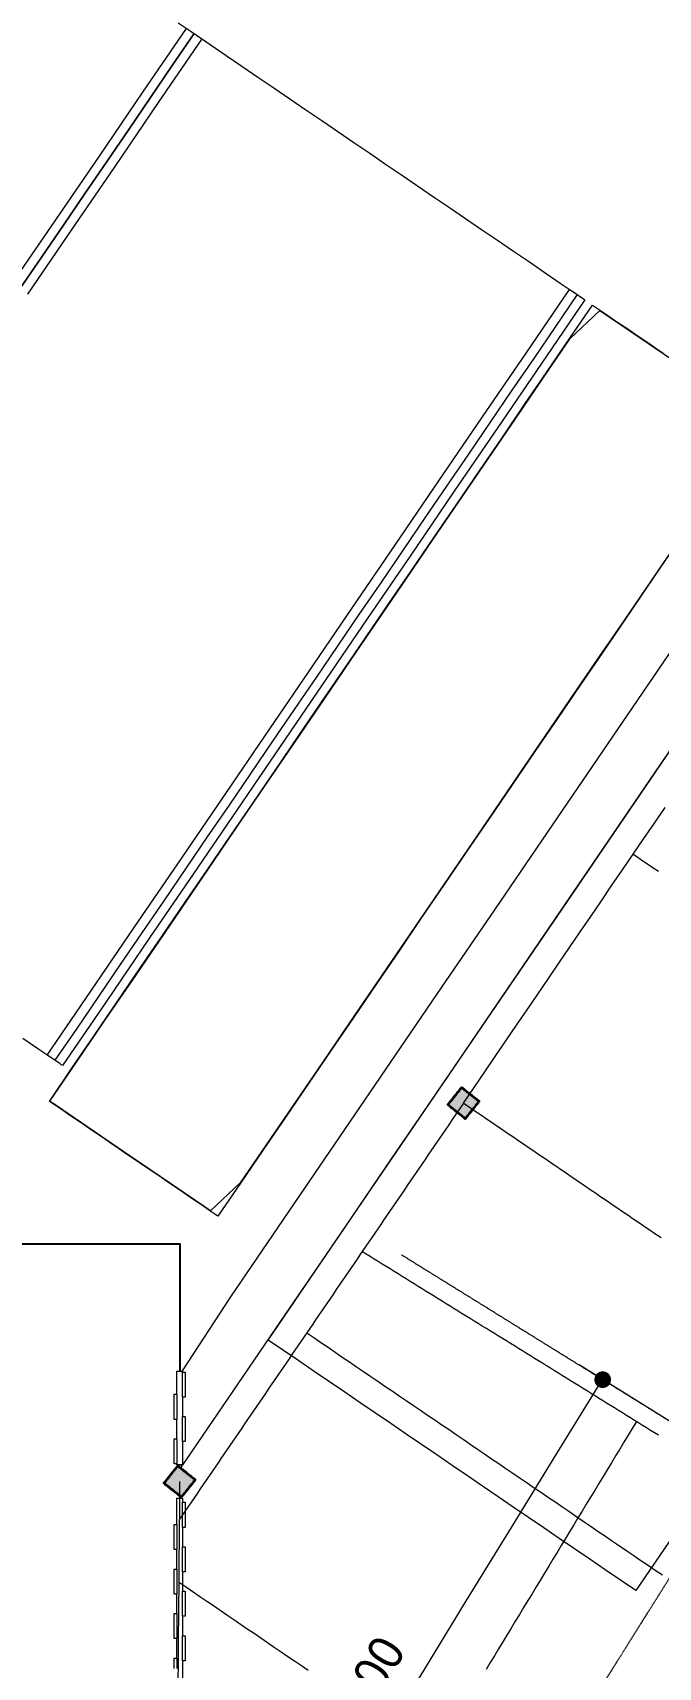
# Model space of a CAD drawing. Header units: millimetres. Extents: x -100577 to 287200, y -212120 to 238461.
# Drawn here: x 31507 to 34880, y 10621 to 19440 of the extents above; entities that cross this region are included whole.
import ezdxf

# ---------------------------------------------------------------- set-up
doc = ezdxf.new("R2010")
doc.units = ezdxf.units.MM
doc.linetypes.add('DASHDOT', pattern=[3.556, 2.54, -0.508, 0, -0.508])
doc.linetypes.add('PHANTOM', pattern=[6.35, 3.175, -0.635, 0.635, -0.635, 0.635, -0.635])
for name, color, linetype, lineweight in [('01_切断（構造・壁）', 7, 'Continuous', 35), ('10_見えがかり', 7, 'Continuous', 13), ('20_上部（屋根の外形・梁）', 8, 'PHANTOM', 9), ('30_敷地・外構', 8, 'Continuous', 9), ('40_通り芯', 1, 'DASHDOT', 9), ('50_寸法', 3, 'Continuous', 9)]:
    doc.layers.add(name, color=color, linetype=linetype, lineweight=lineweight)
doc.styles.add('JP', font='NotoSansCJKjp-Regular.otf')

msp = doc.modelspace()

# ---------------------------------------------------------------- hatches: boundary and pattern name
at = {"layer": '01_切断（構造・壁）'}
for points in [[(33752.9, 13649.4), (33751.4, 13650.7), (33745.1, 13655.7), (33746.3, 13657.2), (33751.3, 13663.5), (33752.6, 13665), (33757.5, 13671.3), (33758.8, 13672.9), (33763.8, 13679.1), (33765, 13680.7), (33770, 13687), (33771.2, 13688.5), (33776.2, 13694.8), (33777.5, 13696.4), (33782.4, 13702.6), (33783.7, 13704.2), (33788.7, 13710.4), (33789.9, 13712), (33794.9, 13718.3), (33796.1, 13719.8), (33801.1, 13726.1), (33802.4, 13727.7), (33807.3, 13733.9), (33808.6, 13735.5), (33813.6, 13741.7), (33814.8, 13743.3), (33819.8, 13749.6), (33821.4, 13748.3), (33827.6, 13743.3), (33829.2, 13742.1), (33835.4, 13737.1), (33837, 13735.9), (33843.3, 13730.9), (33844.8, 13729.7), (33851.1, 13724.7), (33852.7, 13723.4), (33858.9, 13718.4), (33860.5, 13717.2), (33866.7, 13712.2), (33868.3, 13711), (33874.6, 13706), (33876.1, 13704.8), (33882.4, 13699.8), (33884, 13698.5), (33890.2, 13693.5), (33891.8, 13692.3), (33898.1, 13687.3), (33899.6, 13686.1), (33905.9, 13681.1), (33907.4, 13679.8), (33913.7, 13674.9), (33912.5, 13673.3), (33907.5, 13667), (33906.2, 13665.5), (33901.3, 13659.2), (33900, 13657.7), (33895, 13651.4), (33893.8, 13649.8), (33888.8, 13643.6), (33887.6, 13642), (33882.6, 13635.7), (33881.3, 13634.2), (33876.4, 13627.9), (33875.1, 13626.3), (33870.1, 13620.1), (33868.9, 13618.5), (33863.9, 13612.3), (33862.7, 13610.7), (33857.7, 13604.4), (33856.4, 13602.9), (33851.5, 13596.6), (33850.2, 13595), (33845.2, 13588.8), (33844, 13587.2), (33839, 13581), (33837.4, 13582.2), (33831.2, 13587.2), (33829.6, 13588.4), (33823.4, 13593.4), (33821.8, 13594.7), (33815.5, 13599.6), (33814, 13600.9), (33807.7, 13605.9), (33806.1, 13607.1), (33799.9, 13612.1), (33798.3, 13613.3), (33792, 13618.3), (33790.5, 13619.6), (33784.2, 13624.5), (33782.7, 13625.8), (33776.4, 13630.8), (33774.8, 13632), (33768.6, 13637), (33767, 13638.2), (33760.7, 13643.2), (33759.2, 13644.5)], [(32222.5, 11607.6), (32220.9, 11608.9), (32214.6, 11613.8), (32215.9, 11615.4), (32220.9, 11621.7), (32222.1, 11623.2), (32227.1, 11629.5), (32228.3, 11631.1), (32233.3, 11637.3), (32234.6, 11638.9), (32239.5, 11645.1), (32240.8, 11646.7), (32245.8, 11653), (32247, 11654.5), (32252, 11660.8), (32253.2, 11662.4), (32258.2, 11668.6), (32259.5, 11670.2), (32264.4, 11676.5), (32265.7, 11678), (32270.7, 11684.3), (32271.9, 11685.8), (32276.9, 11692.1), (32278.1, 11693.7), (32283.1, 11699.9), (32284.4, 11701.5), (32289.3, 11707.8), (32290.9, 11706.5), (32297.2, 11701.5), (32298.7, 11700.3), (32305, 11695.3), (32306.6, 11694.1), (32312.8, 11689.1), (32314.4, 11687.8), (32320.6, 11682.9), (32322.2, 11681.6), (32328.5, 11676.6), (32330, 11675.4), (32336.3, 11670.4), (32337.9, 11669.2), (32344.1, 11664.2), (32345.7, 11662.9), (32351.9, 11658), (32353.5, 11656.7), (32359.8, 11651.7), (32361.3, 11650.5), (32367.6, 11645.5), (32369.2, 11644.3), (32375.4, 11639.3), (32377, 11638), (32383.3, 11633.1), (32382, 11631.5), (32377, 11625.2), (32375.8, 11623.7), (32370.8, 11617.4), (32369.6, 11615.8), (32364.6, 11609.6), (32363.3, 11608), (32358.4, 11601.8), (32357.1, 11600.2), (32352.1, 11593.9), (32350.9, 11592.4), (32345.9, 11586.1), (32344.7, 11584.5), (32339.7, 11578.3), (32338.4, 11576.7), (32333.5, 11570.4), (32332.2, 11568.9), (32327.2, 11562.6), (32326, 11561.1), (32321, 11554.8), (32319.8, 11553.2), (32314.8, 11547), (32313.5, 11545.4), (32308.6, 11539.1), (32307, 11540.4), (32300.7, 11545.4), (32299.2, 11546.6), (32292.9, 11551.6), (32291.3, 11552.8), (32285.1, 11557.8), (32283.5, 11559.1), (32277.2, 11564), (32275.7, 11565.3), (32269.4, 11570.3), (32267.9, 11571.5), (32261.6, 11576.5), (32260, 11577.7), (32253.8, 11582.7), (32252.2, 11584), (32245.9, 11588.9), (32244.4, 11590.2), (32238.1, 11595.2), (32236.6, 11596.4), (32230.3, 11601.4), (32228.7, 11602.6)]]:
    msp.add_hatch(color=7, dxfattribs=at).paths.add_polyline_path(points)
at = {"layer": '50_寸法'}
msp.add_hatch(color=7, dxfattribs=at).paths.add_polyline_path([(34615.2, 12144.9), (34609, 12138.5), (34601.8, 12133.5), (34593.7, 12130), (34585, 12128.2), (34576.2, 12128), (34567.5, 12129.6), (34559.3, 12132.9), (34551.9, 12137.7), (34545.6, 12143.8), (34540.6, 12151.1), (34537.1, 12159.2), (34535.2, 12167.8), (34535.1, 12176.6), (34536.7, 12185.3), (34539.9, 12193.5), (34544.7, 12200.9), (34550.9, 12207.2), (34558.1, 12212.2), (34566.2, 12215.7), (34574.8, 12217.6), (34583.7, 12217.7), (34592.3, 12216.1), (34600.5, 12212.9), (34608, 12208.1), (34614.3, 12202), (34619.3, 12194.7), (34622.8, 12186.6), (34624.6, 12178), (34624.8, 12169.2), (34623.2, 12160.5), (34619.9, 12152.3)])

# ---------------------------------------------------------------- linework, layer by layer
at = {"layer": '01_切断（構造・壁）'}
for points in [[(33752.9, 13649.4), (33751.4, 13650.7), (33745.1, 13655.7), (33746.3, 13657.2), (33751.3, 13663.5), (33752.6, 13665), (33757.5, 13671.3), (33758.8, 13672.9), (33763.8, 13679.1), (33765, 13680.7), (33770, 13687), (33771.2, 13688.5), (33776.2, 13694.8), (33777.5, 13696.4), (33782.4, 13702.6), (33783.7, 13704.2), (33788.7, 13710.4), (33789.9, 13712), (33794.9, 13718.3), (33796.1, 13719.8), (33801.1, 13726.1), (33802.4, 13727.7), (33807.3, 13733.9), (33808.6, 13735.5), (33813.6, 13741.7), (33814.8, 13743.3), (33819.8, 13749.6), (33821.4, 13748.3), (33827.6, 13743.3), (33829.2, 13742.1), (33835.4, 13737.1), (33837, 13735.9), (33843.3, 13730.9), (33844.8, 13729.7), (33851.1, 13724.7), (33852.7, 13723.4), (33858.9, 13718.4), (33860.5, 13717.2), (33866.7, 13712.2), (33868.3, 13711), (33874.6, 13706), (33876.1, 13704.8), (33882.4, 13699.8), (33884, 13698.5), (33890.2, 13693.5), (33891.8, 13692.3), (33898.1, 13687.3), (33899.6, 13686.1), (33905.9, 13681.1), (33907.4, 13679.8), (33913.7, 13674.9), (33912.5, 13673.3), (33907.5, 13667), (33906.2, 13665.5), (33901.3, 13659.2), (33900, 13657.7), (33895, 13651.4), (33893.8, 13649.8), (33888.8, 13643.6), (33887.6, 13642), (33882.6, 13635.7), (33881.3, 13634.2), (33876.4, 13627.9), (33875.1, 13626.3), (33870.1, 13620.1), (33868.9, 13618.5), (33863.9, 13612.3), (33862.7, 13610.7), (33857.7, 13604.4), (33856.4, 13602.9), (33851.5, 13596.6), (33850.2, 13595), (33845.2, 13588.8), (33844, 13587.2), (33839, 13581), (33837.4, 13582.2), (33831.2, 13587.2), (33829.6, 13588.4), (33823.4, 13593.4), (33821.8, 13594.7), (33815.5, 13599.6), (33814, 13600.9), (33807.7, 13605.9), (33806.1, 13607.1), (33799.9, 13612.1), (33798.3, 13613.3), (33792, 13618.3), (33790.5, 13619.6), (33784.2, 13624.5), (33782.7, 13625.8), (33776.4, 13630.8), (33774.8, 13632), (33768.6, 13637), (33767, 13638.2), (33760.7, 13643.2), (33759.2, 13644.5), (33752.9, 13649.4)], [(32222.5, 11607.6), (32220.9, 11608.9), (32214.6, 11613.8), (32215.9, 11615.4), (32220.9, 11621.7), (32222.1, 11623.2), (32227.1, 11629.5), (32228.3, 11631.1), (32233.3, 11637.3), (32234.6, 11638.9), (32239.5, 11645.1), (32240.8, 11646.7), (32245.8, 11653), (32247, 11654.5), (32252, 11660.8), (32253.2, 11662.4), (32258.2, 11668.6), (32259.5, 11670.2), (32264.4, 11676.5), (32265.7, 11678), (32270.7, 11684.3), (32271.9, 11685.8), (32276.9, 11692.1), (32278.1, 11693.7), (32283.1, 11699.9), (32284.4, 11701.5), (32289.3, 11707.8), (32290.9, 11706.5), (32297.2, 11701.5), (32298.7, 11700.3), (32305, 11695.3), (32306.6, 11694.1), (32312.8, 11689.1), (32314.4, 11687.8), (32320.6, 11682.9), (32322.2, 11681.6), (32328.5, 11676.6), (32330, 11675.4), (32336.3, 11670.4), (32337.9, 11669.2), (32344.1, 11664.2), (32345.7, 11662.9), (32351.9, 11658), (32353.5, 11656.7), (32359.8, 11651.7), (32361.3, 11650.5), (32367.6, 11645.5), (32369.2, 11644.3), (32375.4, 11639.3), (32377, 11638), (32383.3, 11633.1), (32382, 11631.5), (32377, 11625.2), (32375.8, 11623.7), (32370.8, 11617.4), (32369.6, 11615.8), (32364.6, 11609.6), (32363.3, 11608), (32358.4, 11601.8), (32357.1, 11600.2), (32352.1, 11593.9), (32350.9, 11592.4), (32345.9, 11586.1), (32344.7, 11584.5), (32339.7, 11578.3), (32338.4, 11576.7), (32333.5, 11570.4), (32332.2, 11568.9), (32327.2, 11562.6), (32326, 11561.1), (32321, 11554.8), (32319.8, 11553.2), (32314.8, 11547), (32313.5, 11545.4), (32308.6, 11539.1), (32307, 11540.4), (32300.7, 11545.4), (32299.2, 11546.6), (32292.9, 11551.6), (32291.3, 11552.8), (32285.1, 11557.8), (32283.5, 11559.1), (32277.2, 11564), (32275.7, 11565.3), (32269.4, 11570.3), (32267.9, 11571.5), (32261.6, 11576.5), (32260, 11577.7), (32253.8, 11582.7), (32252.2, 11584), (32245.9, 11588.9), (32244.4, 11590.2), (32238.1, 11595.2), (32236.6, 11596.4), (32230.3, 11601.4), (32228.7, 11602.6), (32222.5, 11607.6)]]:
    msp.add_lwpolyline(points, dxfattribs=at)
at = {"layer": '10_見えがかり'}
for points in [[(32315.3, 12220.3), (32574.4, 12619.4), (32859.1, 13037.1), (33713.2, 14290.3), (33997.9, 14708), (34282.7, 15125.7), (34852.1, 15961.1), (35136.8, 16378.8), (35706.2, 17214.2), (35991, 17632), (36560.4, 18467.4), (36845.1, 18885.1), (37414.5, 19720.5)], [(31397, 18086.4), (31631.7, 18430.7), (31866.3, 18775), (32101, 19119.3), (32335.7, 19463.6)], [(32363.2, 19444.8), (32377, 19435.5), (32383.9, 19430.8), (32390.8, 19426.1), (32397.7, 19421.4), (32404.6, 19416.7), (32411.4, 19412), (32418.3, 19407.3), (32183.7, 19063), (31949, 18718.7), (31714.3, 18374.4), (31479.6, 18030.1)], [(34415.2, 18046.2), (34422.1, 18041.5), (34429, 18036.8), (34470.3, 18008.6), (34477.2, 18003.9), (34484.1, 17999.2), (34249.4, 17655), (34014.7, 17310.7), (33780.1, 16966.4), (33545.4, 16622.1), (33310.7, 16277.8), (32841.4, 15589.2), (32606.7, 15244.9), (32372, 14900.6), (32137.3, 14556.3), (31902.7, 14212), (31668, 13867.7), (31661.1, 13872.4), (31654.2, 13877.1), (31647.3, 13881.8), (31606, 13909.9), (31599.1, 13914.6), (31585.4, 13924), (31820, 14268.3), (32054.7, 14612.6), (32289.4, 14956.9), (32524.1, 15301.2), (32758.7, 15645.5), (32993.4, 15989.8), (33228.1, 16334.1), (33462.8, 16678.4), (33697.4, 17022.7), (33932.1, 17367), (34166.8, 17711.3), (34401.5, 18055.6), (34415.2, 18046.2)], [(33223.7, 16057.7), (33371.3, 16274.4), (33519, 16491), (33666.7, 16707.6), (33962, 17140.9), (34109.6, 17357.5), (34257.3, 17574.2), (34404.9, 17790.8), (34565, 17941.6), (34781.7, 17794), (35214.9, 17498.7)], [(34988.6, 16701.1), (34693.3, 16267.9), (34545.6, 16051.2), (34102.7, 15401.3), (33955, 15184.7), (33364.4, 14318.2), (33216.7, 14101.6), (33069.1, 13884.9), (32626.1, 13235), (32466, 13084.2), (32249.3, 13231.8), (32032.7, 13379.5), (31599.5, 13674.8), (31747.1, 13891.4), (31894.8, 14108.1), (32042.4, 14324.7), (32190.1, 14541.3), (32485.4, 14974.6), (32633.1, 15191.2), (32780.7, 15407.9), (32928.4, 15624.5), (33076, 15841.1), (33223.7, 16057.7)], [(35148.1, 15869.8), (34863.4, 15452.1), (34578.7, 15034.4), (34294, 14616.7), (34009.2, 14199), (33724.5, 13781.3), (33439.8, 13363.6), (33155.1, 12945.9), (32870.4, 12528.1), (32585.7, 12110.4), (32315.9, 11714.7)], [(20327, 12902.8), (24299.6, 12903), (25299.5, 12903.1), (30299.1, 12903.3), (31299, 12903.4), (32298.9, 12903.5), (32298.9, 12220.8)], [(32303, 12220.8), (32303, 12906.2), (21089.6, 12906.9)], [(32283.9, 12134.6), (32283.9, 12176.7), (32283.9, 12218.8), (32288.9, 12218.8), (32291.4, 12218.8), (32293.9, 12218.8), (32303.9, 12218.8), (32306.4, 12218.8), (32311.4, 12218.8), (32313.9, 12218.8), (32313.9, 12215.7)], [(32316.4, 12213.7), (32317.7, 12213.7), (32318.9, 12213.7), (32320.2, 12213.7), (32321.4, 12213.7), (32323.9, 12213.7), (32325.2, 12213.7), (32326.4, 12213.7), (32327.7, 12213.7), (32328.9, 12213.7), (32328.9, 12191.2), (32328.9, 12180), (32328.9, 12168.7), (32328.9, 12157.5), (32328.9, 12112.5), (32328.9, 12101.2), (32328.9, 12078.7), (32327.7, 12078.7), (32326.4, 12078.7), (32325.2, 12078.7), (32323.9, 12078.7), (32321.4, 12078.7), (32320.2, 12078.7), (32318.9, 12078.7), (32315.2, 12078.7), (32313.9, 12078.7), (32313.9, 12090), (32313.9, 12101.2), (32313.9, 12112.5), (32313.9, 12123.7), (32313.9, 12146.2), (32313.9, 12157.5), (32313.9, 12168.7), (32313.9, 12180), (32313.9, 12191.2), (32313.9, 12202.5), (32313.9, 12213.7), (32316.4, 12213.7)], [(32268.9, 12026.2), (32268.9, 12037.5), (32268.9, 12048.7), (32268.9, 12060), (32268.9, 12071.2), (32268.9, 12082.5), (32268.9, 12093.7), (32270.2, 12093.7), (32271.4, 12093.7), (32272.7, 12093.7), (32273.9, 12093.7), (32275.2, 12093.7), (32276.4, 12093.7), (32278.9, 12093.7), (32280.2, 12093.7), (32282.7, 12093.7), (32283.9, 12093.7), (32283.9, 12082.5), (32283.9, 12071.2), (32283.9, 12060), (32283.9, 12048.7), (32283.9, 12026.2), (32283.9, 12015), (32283.9, 12003.7), (32283.9, 11992.5), (32283.9, 11981.2), (32283.9, 11970), (32283.9, 11958.7), (32282.7, 11958.7), (32280.2, 11958.7), (32278.9, 11958.7), (32277.7, 11958.7), (32276.4, 11958.7), (32275.2, 11958.7), (32273.9, 11958.7), (32272.7, 11958.7), (32271.4, 11958.7), (32270.2, 11958.7), (32268.9, 11958.7), (32268.9, 11981.2), (32268.9, 11992.5), (32268.9, 12003.7), (32268.9, 12015), (32268.9, 12026.2)], [(32283.9, 12095.7), (32283.9, 12134.6)], [(32313.9, 12076.7), (32313.9, 12050.4), (32313.9, 12008.3), (32313.9, 11975.7)], [(32283.9, 11855.7), (32283.9, 11924.1), (32283.9, 11956.7)], [(32313.9, 11906.2), (32313.9, 11917.5), (32313.9, 11928.7), (32313.9, 11940), (32313.9, 11951.2), (32313.9, 11973.7), (32315.2, 11973.7), (32316.4, 11973.7), (32317.7, 11973.7), (32318.9, 11973.7), (32320.2, 11973.7), (32321.4, 11973.7), (32323.9, 11973.7), (32325.2, 11973.7), (32327.7, 11973.7), (32328.9, 11973.7), (32328.9, 11962.5), (32328.9, 11951.2), (32328.9, 11940), (32328.9, 11928.7), (32328.9, 11906.2), (32328.9, 11895), (32328.9, 11883.7), (32328.9, 11872.5), (32328.9, 11861.2), (32328.9, 11850), (32328.9, 11838.7), (32327.7, 11838.7), (32325.2, 11838.7), (32323.9, 11838.7), (32322.7, 11838.7), (32321.4, 11838.7), (32318.9, 11838.7), (32317.7, 11838.7), (32316.4, 11838.7), (32315.2, 11838.7), (32313.9, 11838.7), (32313.9, 11850), (32313.9, 11861.2), (32313.9, 11872.5), (32313.9, 11883.7), (32313.9, 11895), (32313.9, 11906.2)], [(32271.4, 11853.7), (32272.7, 11853.7), (32273.9, 11853.7), (32275.2, 11853.7), (32277.7, 11853.7), (32278.9, 11853.7), (32280.2, 11853.7), (32282.7, 11853.7), (32283.9, 11853.7), (32283.9, 11842.5), (32283.9, 11831.2), (32283.9, 11820), (32283.9, 11797.5), (32283.9, 11786.2), (32283.9, 11775), (32283.9, 11741.2), (32283.9, 11730), (32283.9, 11718.7), (32281.4, 11718.7), (32280.2, 11718.7), (32278.9, 11718.7), (32277.7, 11718.7), (32275.2, 11718.7), (32273.9, 11718.7), (32272.7, 11718.7), (32271.4, 11718.7), (32270.2, 11718.7), (32268.9, 11718.7), (32268.9, 11730), (32268.9, 11752.5), (32268.9, 11763.7), (32268.9, 11775), (32268.9, 11786.2), (32268.9, 11797.5), (32268.9, 11808.7), (32268.9, 11820), (32268.9, 11842.5), (32268.9, 11853.7), (32271.4, 11853.7)], [(32313.9, 11836.7), (32313.9, 11713.7), (32311.4, 11713.7), (32308.9, 11713.7), (32306.4, 11713.7), (32301.4, 11713.7), (32296.4, 11713.7), (32293.9, 11713.7), (32291.4, 11713.7), (32288.9, 11713.7), (32286.4, 11713.7), (32283.9, 11713.7), (32283.9, 11716.7)], [(32298.9, 11711.7), (32298.9, 11702.7)], [(32300.9, 11701.1), (32300.9, 11711.7)], [(32313.8, 11711.7), (32304.6, 11698.1)], [(32284, 11393), (32284, 11448.3), (32284, 11533.3), (32294, 11533.3)], [(32294, 11533.3), (32296.5, 11533.3), (32299, 11533.3), (32301.5, 11533.3), (32304, 11533.3), (32306.5, 11533.3), (32314, 11533.3), (32314, 11513)], [(32299, 11544.2), (32299, 11535.3)], [(32303.1, 11535.3), (32303.1, 11540.9)], [(32316.5, 11511), (32317.7, 11511), (32319, 11511), (32320.2, 11511), (32321.5, 11511), (32324, 11511), (32325.2, 11511), (32326.5, 11511), (32327.7, 11511), (32329, 11511), (32329, 11488.5), (32329, 11477.2), (32329, 11466), (32329, 11432.2), (32329, 11421), (32329, 11409.7), (32329, 11398.5), (32329, 11376), (32327.7, 11376), (32326.5, 11376), (32325.2, 11376), (32324, 11376), (32321.5, 11376), (32320.2, 11376), (32319, 11376), (32317.7, 11376), (32316.5, 11376), (32315.2, 11376), (32314, 11376), (32314, 11387.2), (32314, 11398.5), (32314, 11409.7), (32314, 11421), (32314, 11432.2), (32314, 11466), (32314, 11477.2), (32314, 11488.5), (32314, 11499.7), (32314, 11511), (32316.5, 11511)], [(32271.5, 11390.9), (32272.7, 11390.9), (32275.2, 11390.9), (32277.7, 11390.9), (32280.2, 11390.9), (32281.5, 11390.9), (32282.7, 11390.9), (32284, 11390.9), (32284, 11379.7), (32284, 11357.2), (32284, 11345.9), (32284, 11323.5), (32284, 11300.9), (32284, 11289.7), (32284, 11278.4), (32284, 11267.2), (32284, 11255.9), (32282.7, 11255.9), (32281.5, 11255.9), (32280.2, 11255.9), (32279, 11255.9), (32277.7, 11255.9), (32276.5, 11255.9), (32275.2, 11255.9), (32274, 11255.9), (32272.7, 11255.9), (32271.5, 11255.9), (32270.2, 11255.9), (32269, 11255.9), (32269, 11267.2), (32269, 11278.4), (32269, 11289.7), (32269, 11300.9), (32269, 11334.7), (32269, 11345.9), (32269, 11357.2), (32269, 11368.4), (32269, 11390.9), (32271.5, 11390.9)], [(32314, 11374), (32314, 11363.3), (32314, 11278.4), (32314, 11273)], [(32284, 11153), (32284, 11193.4), (32284, 11254)], [(32316.5, 11271), (32317.7, 11271), (32319, 11271), (32320.2, 11271), (32321.5, 11271), (32324, 11271), (32325.2, 11271), (32326.5, 11271), (32327.7, 11271), (32329, 11271), (32329, 11259.7), (32329, 11248.5), (32329, 11237.2), (32329, 11226), (32329, 11214.7), (32329, 11203.5), (32329, 11181), (32329, 11169.7), (32329, 11158.5), (32329, 11147.2), (32329, 11136), (32327.7, 11136), (32326.5, 11136), (32325.2, 11136), (32324, 11136), (32321.5, 11136), (32320.2, 11136), (32319, 11136), (32317.7, 11136), (32316.5, 11136), (32315.2, 11136), (32314, 11136), (32314, 11147.2), (32314, 11158.5), (32314, 11169.7), (32314, 11181), (32314, 11192.2), (32314, 11203.5), (32314, 11214.7), (32314, 11226), (32314, 11237.2), (32314, 11248.5), (32314, 11259.7), (32314, 11271), (32316.5, 11271)], [(32269, 11083.4), (32269, 11094.7), (32269, 11105.9), (32269, 11117.2), (32269, 11139.7), (32269, 11150.9), (32270.2, 11150.9), (32271.5, 11150.9), (32272.7, 11150.9), (32274, 11150.9), (32275.2, 11150.9), (32276.5, 11150.9), (32277.7, 11150.9), (32279, 11150.9), (32280.2, 11150.9), (32281.5, 11150.9), (32282.7, 11150.9), (32284, 11150.9), (32284, 11139.7), (32284, 11128.5), (32284, 11105.9), (32284, 11094.7), (32284, 11083.4), (32284, 11038.5), (32284, 11027.2), (32284, 11015.9), (32282.7, 11015.9), (32281.5, 11015.9), (32280.2, 11015.9), (32279, 11015.9), (32276.5, 11015.9), (32275.2, 11015.9), (32274, 11015.9), (32272.7, 11015.9), (32271.5, 11015.9), (32270.2, 11015.9), (32269, 11015.9), (32269, 11027.2), (32269, 11049.7), (32269, 11060.9), (32269, 11072.2), (32269, 11083.4)], [(32314, 11134), (32314, 11108.4), (32314, 11033)], [(32314, 10963.5), (32314, 10974.7), (32314, 10986), (32314, 10997.2), (32314, 11008.5), (32314, 11019.7), (32314, 11031), (32315.2, 11031), (32316.5, 11031), (32317.7, 11031), (32319, 11031), (32320.2, 11031), (32321.5, 11031), (32322.7, 11031), (32324, 11031), (32325.2, 11031), (32327.7, 11031), (32329, 11031), (32329, 11019.7), (32329, 11008.5), (32329, 10997.2), (32329, 10986), (32329, 10974.7), (32329, 10952.2), (32329, 10941), (32329, 10929.7), (32329, 10918.5), (32329, 10907.2), (32329, 10896), (32327.7, 10896), (32326.5, 10896), (32325.2, 10896), (32324, 10896), (32322.7, 10896), (32321.5, 10896), (32320.2, 10896), (32319, 10896), (32317.7, 10896), (32316.5, 10896), (32315.2, 10896), (32314, 10896), (32314, 10907.2), (32314, 10918.5), (32314, 10929.7), (32314, 10941), (32314, 10952.2), (32314, 10963.5)], [(32284, 10913), (32284, 10938.5), (32284, 11014)], [(32269, 10854.7), (32269, 10865.9), (32269, 10877.2), (32269, 10888.4), (32269, 10899.7), (32269, 10910.9), (32270.2, 10910.9), (32271.5, 10910.9), (32272.7, 10910.9), (32274, 10910.9), (32276.5, 10910.9), (32279, 10910.9), (32280.2, 10910.9), (32281.5, 10910.9), (32282.7, 10910.9), (32284, 10910.9), (32284, 10899.7), (32284, 10888.4), (32284, 10877.2), (32284, 10865.9), (32284, 10854.7), (32284, 10843.5), (32284, 10832.2), (32284, 10820.9), (32284, 10809.7), (32284, 10798.4), (32284, 10787.2), (32284, 10775.9), (32282.7, 10775.9), (32281.5, 10775.9), (32280.2, 10775.9), (32279, 10775.9), (32277.7, 10775.9), (32276.5, 10775.9), (32274, 10775.9), (32272.7, 10775.9), (32271.5, 10775.9), (32270.2, 10775.9), (32269, 10775.9), (32269, 10798.4), (32269, 10809.7), (32269, 10820.9), (32269, 10832.2), (32269, 10854.7)], [(32314, 10894), (32314, 10853.5), (32314, 10793)], [(32284, 10673), (32284, 10768.6), (32284, 10774)], [(32316.5, 10791), (32317.7, 10791), (32319, 10791), (32320.2, 10791), (32322.7, 10791), (32324, 10791), (32325.2, 10791), (32326.5, 10791), (32327.7, 10791), (32329, 10791), (32329, 10779.7), (32329, 10768.5), (32329, 10757.2), (32329, 10746), (32329, 10734.7), (32329, 10723.5), (32329, 10712.2), (32329, 10701), (32329, 10689.7), (32329, 10678.5), (32329, 10667.2), (32329, 10656), (32327.8, 10656), (32325.3, 10656), (32324, 10656), (32321.5, 10656), (32320.3, 10656), (32319, 10656), (32317.8, 10656), (32316.5, 10656), (32315.3, 10656), (32314, 10656), (32314, 10689.7), (32314, 10701), (32314, 10734.7), (32314, 10746), (32314, 10757.2), (32314, 10791), (32316.5, 10791)], [(32269, 10614.7), (32269, 10625.9), (32269, 10648.4), (32269, 10659.7), (32269, 10670.9), (32271.5, 10670.9)], [(32271.5, 10670.9), (32272.7, 10670.9), (32274, 10670.9), (32276.5, 10670.9), (32277.7, 10670.9), (32279, 10670.9), (32280.2, 10670.9), (32281.5, 10670.9), (32282.7, 10670.9), (32284, 10670.9), (32284, 10659.7), (32284, 10637.2), (32284, 10625.9), (32284, 10614.7)], [(32314, 10654), (32314, 10598.6), (32314, 10513.7), (32306.5, 10513.7), (32304, 10513.7), (32301.5, 10513.7), (32299, 10513.7), (32296.5, 10513.7), (32294, 10513.7), (32291.5, 10513.7), (32284, 10513.7), (32284, 10534)]]:
    msp.add_lwpolyline(points, dxfattribs=at)
at = {"layer": '20_上部（屋根の外形・梁）'}
msp.add_lwpolyline([(47488.3, 2047.6), (41085.8, 4749.4), (41085.8, 4749.4), (33755.5, 7843.6), (33755, 7843.9), (33086.6, 8156.4), (33085, 8157.3), (33081.9, 8159.3), (33081.4, 8159.7), (33081.7, 8160.3), (33728, 9168.4), (33728.2, 9168.6), (35324.2, 11715.1), (35324.6, 11715.6), (35325.2, 11715.3), (37092.1, 10618.7)], dxfattribs=at)
at = {"layer": '30_敷地・外構'}
for points in [[(32776.1, 12386.3), (33313.5, 13174.7), (33850.9, 13963.2), (34388.3, 14751.6), (34925.7, 15540), (35463.1, 16328.5), (36000.5, 17116.9), (36537.9, 17905.3), (37075.3, 18693.8), (37612.7, 19482.2), (38150.2, 20270.6), (38687.6, 21059.1), (39225, 21847.5), (39762.4, 22635.9), (40299.8, 23424.4), (40837.2, 24212.8), (41374.6, 25001.3), (41912, 25789.7), (42449.4, 26578.1), (42986.8, 27366.6), (43524.2, 28155), (44061.6, 28943.4)], [(32290.9, 19494.1), (32377, 19435.5), (32259.7, 19263.3), (32142.3, 19091.2), (32025, 18919), (31907.7, 18746.9), (31790.3, 18574.7), (31673, 18402.6), (31555.6, 18230.4), (31438.3, 18058.3)], [(31438.3, 18058.3), (31555.6, 18230.4), (31673, 18402.6), (31790.3, 18574.7), (31907.7, 18746.9), (32025, 18919), (32142.3, 19091.2), (32259.7, 19263.3), (32377, 19435.5), (32463.1, 19376.8), (32549.2, 19318.1), (32635.2, 19259.4), (32721.3, 19200.8), (32807.4, 19142.1), (32893.5, 19083.4), (32979.5, 19024.8), (33065.6, 18966.1), (33151.7, 18907.4), (33237.7, 18848.8), (33323.8, 18790.1), (33409.9, 18731.4), (33496, 18672.8), (33582, 18614.1), (33668.1, 18555.4), (33754.2, 18496.8), (33840.3, 18438.1), (33926.3, 18379.4), (34012.4, 18320.8), (34098.5, 18262.1), (34184.6, 18203.4), (34270.6, 18144.7), (34356.7, 18086.1), (34442.8, 18027.4), (34325.4, 17855.3), (34208.1, 17683.1), (34090.8, 17511), (33973.4, 17338.8), (33856.1, 17166.7), (33738.8, 16994.5), (33621.4, 16822.4), (33504.1, 16650.2), (33386.7, 16478.1), (33269.4, 16305.9), (33152.1, 16133.8), (33034.7, 15961.6), (32917.4, 15789.5), (32800.1, 15617.3), (32682.7, 15445.2), (32565.4, 15273), (32448, 15100.9), (32330.7, 14928.8), (32213.4, 14756.6), (32096, 14584.5), (31978.7, 14412.3), (31861.4, 14240.2), (31744, 14068), (31626.7, 13895.9), (31540.6, 13954.5), (31454.5, 14013.2)], [(31596.7, 13674.3), (31718.7, 13853.3), (31840.7, 14032.4), (31962.8, 14211.4), (32084.8, 14390.4), (32206.8, 14569.5), (32328.9, 14748.5), (32450.9, 14927.5), (32572.9, 15106.6), (32694.9, 15285.6), (32817, 15464.6), (32939, 15643.7), (33061, 15822.7), (33183.1, 16001.7), (33305.1, 16180.8), (33427.1, 16359.8), (33549.2, 16538.8), (33671.2, 16717.9), (33793.2, 16896.9), (33915.3, 17075.9), (34037.3, 17255), (34159.3, 17434), (34281.3, 17613), (34403.4, 17792.1), (34525.4, 17971.1), (34563.3, 17945.3), (34601.2, 17919.5), (34639, 17893.6), (34676.9, 17867.8), (34714.8, 17842), (34752.6, 17816.2), (34790.5, 17790.4), (34828.4, 17764.6), (34866.3, 17738.8), (34904.1, 17712.9)], [(34946.2, 16635.4), (34824.2, 16456.4), (34702.2, 16277.3), (34580.1, 16098.3), (34458.1, 15919.3), (34336.1, 15740.2), (34214, 15561.2), (34092, 15382.2), (33970, 15203.1), (33847.9, 15024.1), (33725.9, 14845.1), (33603.9, 14666), (33481.9, 14487), (33359.8, 14308), (33237.8, 14128.9), (33115.8, 13949.9), (32993.7, 13770.9), (32871.7, 13591.8), (32749.7, 13412.8), (32627.6, 13233.8), (32505.6, 13054.7), (32467.7, 13080.6), (32429.9, 13106.4), (32392, 13132.2), (32354.1, 13158), (32316.2, 13183.8), (32278.4, 13209.6), (32240.5, 13235.4), (32202.6, 13261.3), (32164.8, 13287.1), (32126.9, 13312.9), (32089, 13338.7), (32051.1, 13364.5), (32013.3, 13390.3), (31975.4, 13416.1), (31937.5, 13442), (31899.7, 13467.8), (31861.8, 13493.6), (31823.9, 13519.4), (31786, 13545.2), (31748.2, 13571), (31710.3, 13596.8), (31672.4, 13622.7), (31634.5, 13648.5), (31596.7, 13674.3)], [(33829.4, 13665.3), (33886.6, 13749.2), (33943.8, 13833.1), (34001, 13917), (34058.2, 14000.9), (34115.4, 14084.9), (34172.6, 14168.8), (34229.8, 14252.7), (34287, 14336.6), (34344.2, 14420.6), (34401.4, 14504.5), (34458.6, 14588.4), (34515.8, 14672.3), (34573, 14756.2), (34630.2, 14840.2), (34687.4, 14924.1), (34744.6, 15008), (34801.8, 15091.9), (34859, 15175.8), (34916.2, 15259.8)], [(34744.6, 15008), (34764, 14994.8), (34783.4, 14981.6), (34802.7, 14968.4), (34822.1, 14955.2), (34841.5, 14942), (34860.8, 14928.8), (34880.2, 14915.6)], [(33829.4, 13665.3), (33813.5, 13641.9), (33797.5, 13618.5), (33781.6, 13595.1), (33765.6, 13571.7), (33749.7, 13548.3), (33733.7, 13524.9), (33717.8, 13501.5), (33701.9, 13478.2), (33685.9, 13454.8), (33670, 13431.4), (33654, 13408), (33638.1, 13384.6), (33622.2, 13361.2), (33606.2, 13337.8), (33590.3, 13314.4), (33574.3, 13291), (33558.4, 13267.7), (33542.4, 13244.3), (33526.5, 13220.9), (33510.6, 13197.5), (33494.6, 13174.1), (33478.7, 13150.7), (33462.7, 13127.3), (33446.8, 13103.9), (33430.8, 13080.5), (33414.9, 13057.2), (33399, 13033.8), (33383, 13010.4), (33367.1, 12987), (33351.1, 12963.6), (33335.2, 12940.2), (33319.3, 12916.8), (33303.3, 12893.4), (33287.4, 12870), (33271.4, 12846.7), (33255.5, 12823.3), (33239.5, 12799.9), (33223.6, 12776.5), (33207.7, 12753.1), (33191.7, 12729.7), (33175.8, 12706.3), (33159.8, 12682.9), (33143.9, 12659.5), (33127.9, 12636.2), (33112, 12612.8), (33096.1, 12589.4), (33080.1, 12566), (33064.2, 12542.6), (33048.2, 12519.2), (33032.3, 12495.8), (33016.4, 12472.4), (33000.4, 12449), (32984.5, 12425.7), (32968.5, 12402.3), (32952.6, 12378.9), (32936.6, 12355.5), (32920.7, 12332.1), (32904.8, 12308.7), (32888.8, 12285.3), (32872.9, 12261.9), (32856.9, 12238.5), (32841, 12215.2), (32825, 12191.8), (32809.1, 12168.4), (32793.2, 12145), (32777.2, 12121.6), (32761.3, 12098.2), (32745.3, 12074.8), (32729.4, 12051.4), (32713.5, 12028), (32697.5, 12004.7), (32681.6, 11981.3), (32665.6, 11957.9), (32649.7, 11934.5), (32633.7, 11911.1), (32617.8, 11887.7), (32601.9, 11864.3), (32585.9, 11840.9), (32570, 11817.5), (32554, 11794.2), (32538.1, 11770.8), (32522.1, 11747.4), (32506.2, 11724), (32490.3, 11700.6), (32474.3, 11677.2), (32458.4, 11653.8), (32442.4, 11630.4), (32426.5, 11607), (32410.6, 11583.7), (32394.6, 11560.3), (32378.7, 11536.9), (32362.7, 11513.5), (32346.8, 11490.1), (32330.8, 11466.7), (32314.9, 11443.3), (32299, 11419.9)], [(33829.4, 13665.3), (33848.8, 13652.1), (33868.1, 13638.9), (33887.5, 13625.7), (33906.9, 13612.5), (33926.2, 13599.3), (33945.6, 13586.1), (33965, 13572.9), (33984.3, 13559.7), (34003.7, 13546.5), (34023.1, 13533.3), (34042.4, 13520.1), (34061.8, 13506.9), (34081.2, 13493.7), (34100.5, 13480.5), (34119.9, 13467.3), (34139.3, 13454.1), (34158.6, 13440.9), (34178, 13427.7), (34197.4, 13414.5), (34216.7, 13401.3), (34236.1, 13388.1), (34255.5, 13374.9), (34274.8, 13361.7), (34294.2, 13348.5), (34313.6, 13335.3), (34332.9, 13322.1), (34352.3, 13308.9), (34371.7, 13295.7), (34391, 13282.5), (34410.4, 13269.3), (34429.8, 13256.1), (34449.1, 13242.8), (34468.5, 13229.6), (34487.9, 13216.4), (34507.2, 13203.2), (34526.6, 13190), (34546, 13176.8), (34565.3, 13163.6), (34584.7, 13150.4), (34604.1, 13137.2), (34623.4, 13124), (34642.8, 13110.8), (34662.2, 13097.6), (34681.5, 13084.4), (34700.9, 13071.2), (34720.3, 13058), (34739.6, 13044.8), (34759, 13031.6), (34778.4, 13018.4), (34797.7, 13005.2), (34817.1, 12992), (34836.5, 12978.8), (34855.8, 12965.6), (34875.2, 12952.4), (34894.6, 12939.2)], [(34881.6, 11872.6), (34860, 11886), (34838.4, 11899.4), (34816.8, 11912.8), (34795.2, 11926.2), (34773.6, 11939.6), (34752, 11953), (34730.4, 11966.4), (34708.8, 11979.8), (34687.2, 11993.2), (34665.6, 12006.6), (34644, 12020), (34622.4, 12033.4), (34600.8, 12046.7), (34579.2, 12060.1), (34557.6, 12073.5), (34536, 12086.9), (34514.4, 12100.3), (34492.8, 12113.7), (34471.2, 12127.1), (34449.6, 12140.5), (34428, 12153.9), (34406.4, 12167.3), (34384.8, 12180.7), (34363.2, 12194.1), (34341.6, 12207.5), (34320, 12220.9), (34298.4, 12234.3), (34276.8, 12247.6), (34255.2, 12261), (34233.6, 12274.4), (34212, 12287.8), (34190.4, 12301.2), (34168.8, 12314.6), (34147.2, 12328), (34125.6, 12341.4), (34104, 12354.8), (34082.4, 12368.2), (34060.8, 12381.6), (34039.1, 12395), (34017.5, 12408.4), (33995.9, 12421.8), (33974.3, 12435.2), (33952.7, 12448.5), (33931.1, 12461.9), (33909.5, 12475.3), (33887.9, 12488.7), (33866.3, 12502.1), (33844.7, 12515.5), (33823.1, 12528.9), (33801.5, 12542.3), (33779.9, 12555.7), (33758.3, 12569.1), (33736.7, 12582.5), (33715.1, 12595.9), (33693.5, 12609.3), (33671.9, 12622.7), (33650.3, 12636.1), (33628.7, 12649.4), (33607.1, 12662.8), (33585.5, 12676.2), (33563.9, 12689.6), (33542.3, 12703), (33520.7, 12716.4), (33499.1, 12729.8), (33477.5, 12743.2), (33455.9, 12756.6), (33434.3, 12770), (33412.7, 12783.4), (33391.1, 12796.8), (33369.5, 12810.2), (33347.9, 12823.6), (33326.3, 12837), (33304.7, 12850.3), (33283.1, 12863.7)], [(35296.6, 11823), (34759.2, 11034.6), (34676.6, 11090.9), (34594, 11147.2), (34511.4, 11203.5), (34428.7, 11259.9), (34346.1, 11316.2), (34263.5, 11372.5), (34180.8, 11428.8), (34098.2, 11485.1), (34015.6, 11541.5), (33932.9, 11597.8), (33850.3, 11654.1), (33767.7, 11710.4), (33685, 11766.7), (33602.4, 11823.1), (33519.8, 11879.4), (33437.2, 11935.7), (33354.5, 11992), (33271.9, 12048.4), (33189.3, 12104.7), (33106.6, 12161), (33024, 12217.3), (32941.4, 12273.6), (32858.7, 12330), (32776.1, 12386.3)], [(32984.6, 12425.8), (33022.9, 12399.7), (33061.2, 12373.5), (33099.6, 12347.4), (33137.9, 12321.3), (33176.3, 12295.1), (33214.6, 12269), (33252.9, 12242.9), (33291.3, 12216.7), (33329.6, 12190.6), (33368, 12164.5), (33406.3, 12138.3), (33444.6, 12112.2), (33483, 12086.1), (33521.3, 12059.9), (33559.7, 12033.8), (33598, 12007.7), (33636.3, 11981.5), (33674.7, 11955.4), (33713, 11929.3), (33751.4, 11903.1), (33789.7, 11877), (33828, 11850.9), (33866.4, 11824.8), (33904.7, 11798.6), (33943.1, 11772.5), (33981.4, 11746.4), (34019.7, 11720.2), (34058.1, 11694.1), (34096.4, 11668), (34134.8, 11641.8), (34173.1, 11615.7), (34211.4, 11589.6), (34249.8, 11563.4), (34288.1, 11537.3), (34326.5, 11511.2), (34364.8, 11485), (34403.1, 11458.9), (34441.5, 11432.8), (34479.8, 11406.6), (34518.2, 11380.5), (34556.5, 11354.4), (34594.8, 11328.2), (34633.2, 11302.1), (34671.5, 11276), (34709.9, 11249.8), (34748.2, 11223.7), (34786.5, 11197.6), (34824.9, 11171.4), (34863.2, 11145.3), (34901.6, 11119.2)], [(34762, 11946.8), (34739.4, 11909.7), (34716.9, 11872.5), (34694.4, 11835.4), (34671.9, 11798.2), (34649.4, 11761), (34626.8, 11723.9), (34604.3, 11686.7), (34581.8, 11649.6), (34559.3, 11612.4), (34536.8, 11575.3), (34514.2, 11538.1), (34491.7, 11500.9), (34469.2, 11463.8), (34446.7, 11426.6), (34424.1, 11389.5), (34401.6, 11352.3), (34379.1, 11315.2), (34356.6, 11278), (34334.1, 11240.8), (34311.5, 11203.7), (34289, 11166.5), (34266.5, 11129.4), (34244, 11092.2), (34221.5, 11055), (34198.9, 11017.9), (34176.4, 10980.7), (34153.9, 10943.6), (34131.4, 10906.4), (34108.9, 10869.3), (34086.3, 10832.1), (34063.8, 10794.9), (34041.3, 10757.8), (34018.8, 10720.6), (33996.3, 10683.5), (33973.7, 10646.3), (33951.2, 10609.1)], [(32298.9, 11623.5), (32298.2, 11541.3), (32297.5, 11459.1), (32296.8, 11377), (32296.1, 11294.8), (32295.4, 11212.6), (32294.7, 11130.5), (32294, 11048.3), (32293.3, 10966.2), (32292.6, 10884), (32291.8, 10801.8), (32291.1, 10719.7), (32290.4, 10637.5), (32289.7, 10555.4)], [(32299, 11077.8), (32335.4, 11052.9), (32371.9, 11028.1), (32408.4, 11003.2), (32444.9, 10978.4), (32481.3, 10953.5), (32517.8, 10928.6), (32554.3, 10903.8), (32590.8, 10878.9), (32627.2, 10854.1), (32663.7, 10829.2), (32700.2, 10804.3), (32736.6, 10779.5), (32773.1, 10754.6), (32809.6, 10729.8), (32846.1, 10704.9), (32882.5, 10680), (32919, 10655.2), (32955.5, 10630.3), (32992, 10605.5)]]:
    msp.add_lwpolyline(points, dxfattribs=at)
at = {"layer": '40_通り芯'}
msp.add_lwpolyline([(49979.5, 2615.6), (33496, 12845.6)], dxfattribs=at)
at = {"layer": '50_寸法'}
for points in [[(32393.1, 8567.5), (32632.4, 8970.3), (32872.7, 9372.6), (33113.9, 9774.3), (33355.9, 10175.4), (33598.9, 10576), (33842.8, 10976.1), (34087.6, 11375.6), (34333.3, 11774.5), (34579.9, 12172.9)], [(35174.7, 11803.8), (34452.5, 12252)]]:
    msp.add_lwpolyline(points, dxfattribs=at)

# ---------------------------------------------------------------- texts
at = {"layer": '50_寸法', "insert": (33391.8, 10427.7), "char_height": 187.87, "attachment_point": 8, "rotation": 58.76074, "style": 'JP'}
msp.add_mtext('4,200', dxfattribs=at)

doc.saveas('drawing.dxf')
